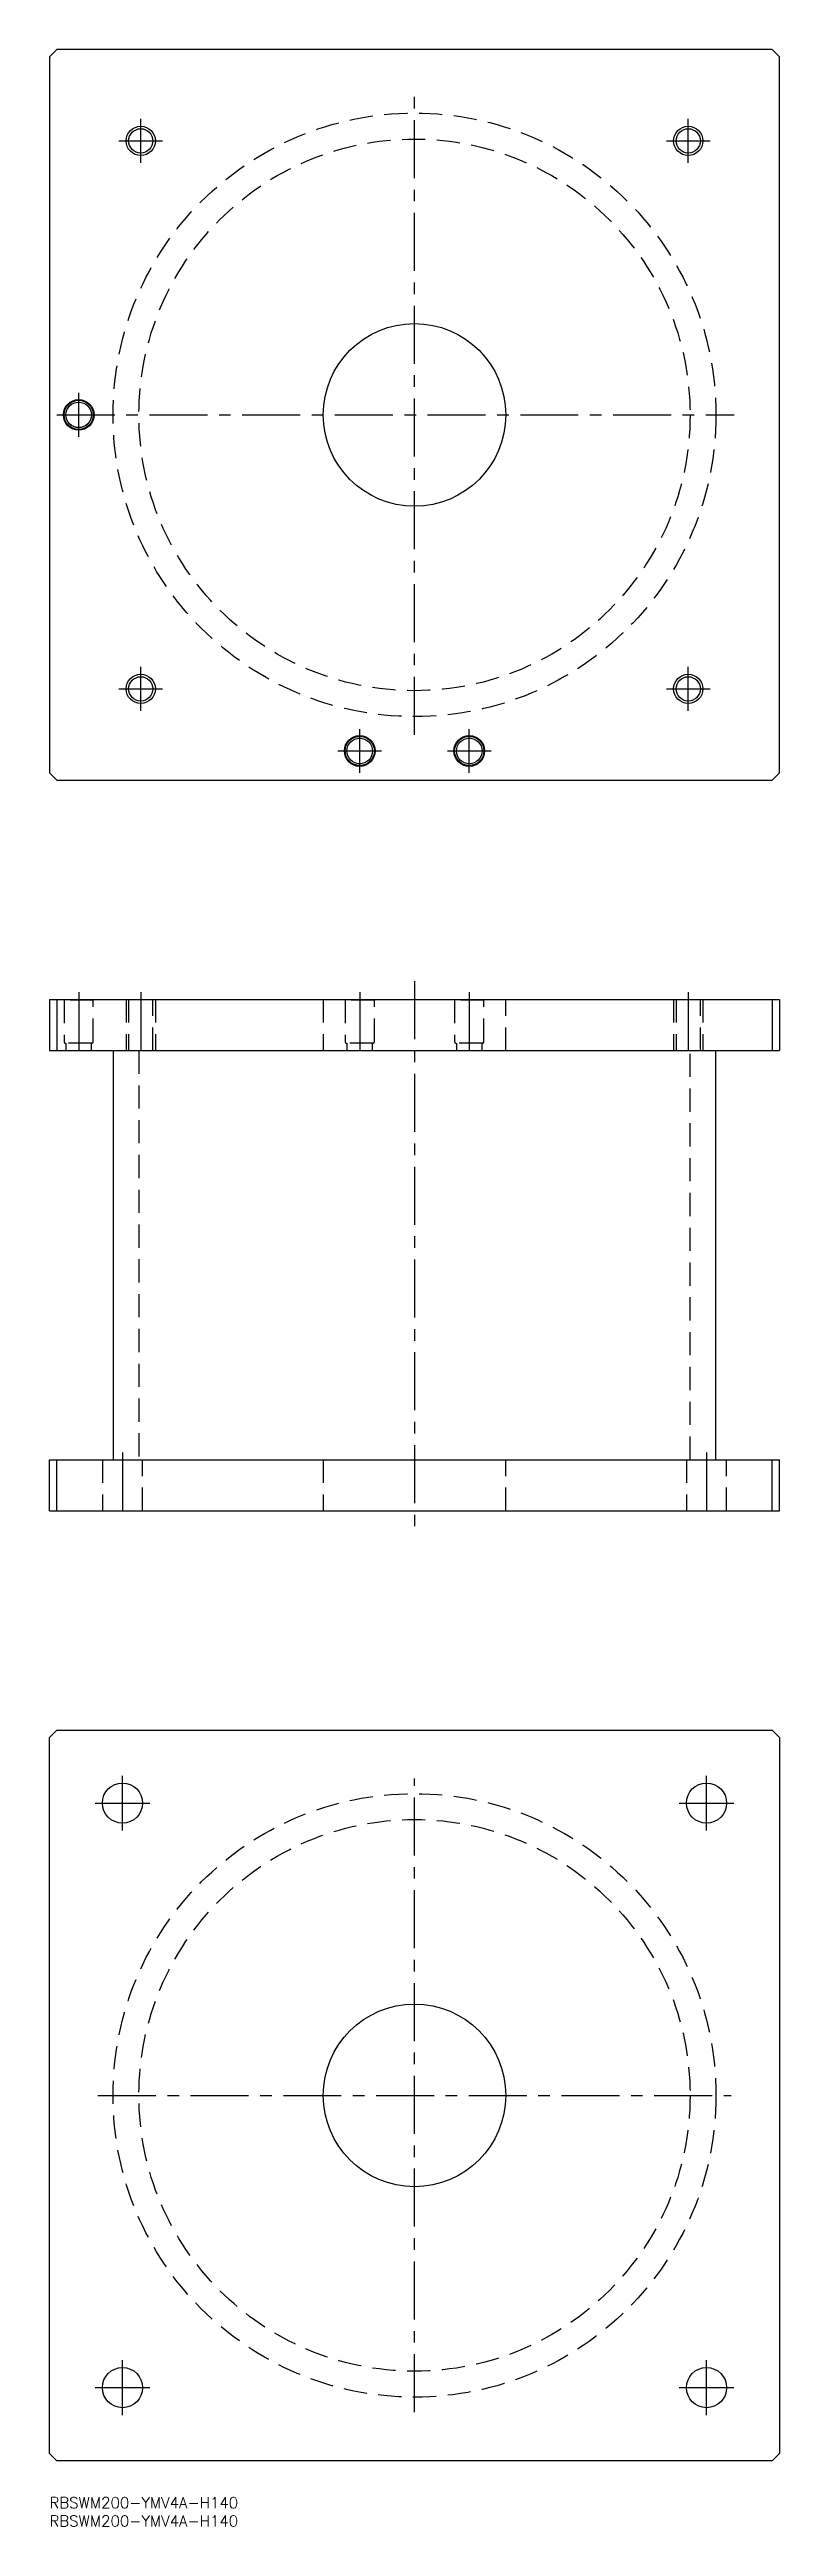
# Model space of a CAD drawing. Extents: x 0 to 200, y -8 to 670.
import ezdxf

# ---------------------------------------------------------------- set-up
doc = ezdxf.new("R2010")
doc.units = 0
doc.header["$LTSCALE"] = 0.5
doc.linetypes.add('CENTER', pattern=[50.8, 31.75, -6.35, 6.35, -6.35])
doc.linetypes.add('DASHED', pattern=[19.05, 12.7, -6.35])
for name, color, linetype in [('MSM_CENTER', 1, 'CENTER'), ('MSM_CONTINUOUS', 7, 'CONTINUOUS'), ('MSM_DASHED', 4, 'DASHED'), ('MSM_NARROW', 5, 'CONTINUOUS'), ('MSM_PART_NUMBER', 7, 'CONTINUOUS')]:
    doc.layers.add(name, color=color, linetype=linetype)
doc.styles.get("Standard").update_dxf_attribs({"font": 'txt.shx', "height": 3, "bigfont": 'bigfont.shx'})

# ---------------------------------------------------------------- blocks, each defined once
blk = doc.blocks.new('*U51')
at = {"layer": 'MSM_PART_NUMBER'}
blk.add_text('RBSWM200-YMV4A-H140', height=3, dxfattribs=at).set_placement((0, -3))
blk = doc.blocks.new('*U52')
at = {"layer": 'MSM_PART_NUMBER'}
blk.add_text('RBSWM200-YMV4A-H140', height=3, dxfattribs=at).set_placement((0, -8))

msp = doc.modelspace()

# ---------------------------------------------------------------- linework, layer by layer
at = {"layer": 'MSM_CENTER'}
for p, q in [((25, 639), (25, 651)), ((100, 482.4), (100, 657.6)), ((175, 639), (175, 651)), ((19, 645), (31, 645)), ((169, 645), (181, 645)), ((2, 570), (187.6, 570)), ((8, 564), (8, 576)), ((19, 495), (31, 495)), ((25, 489), (25, 501)), ((169, 495), (181, 495)), ((175, 489), (175, 501)), ((85, 472), (85, 484)), ((115, 472), (115, 484)), ((79, 478), (91, 478)), ((109, 478), (121, 478)), ((100, 415), (100, 265)), ((8, 412), (8, 394)), ((25, 412), (25, 394)), ((85, 412), (85, 394)), ((115, 412), (115, 394)), ((175, 412), (175, 394)), ((20, 286), (20, 268)), ((180, 286), (180, 268)), ((20, 182.5), (20, 197.5)), ((100, 23.27), (100, 196.73)), ((180, 182.5), (180, 197.5)), ((12.5, 190), (27.5, 190)), ((172.5, 190), (187.5, 190)), ((13.27, 110), (186.73, 110)), ((20, 22.5), (20, 37.5)), ((180, 22.5), (180, 37.5)), ((12.5, 30), (27.5, 30)), ((172.5, 30), (187.5, 30))]:
    msp.add_line(p, q, dxfattribs=at)
at = {"layer": 'MSM_CONTINUOUS'}
for p, q in [((2, 670), (0, 668)), ((0, 668), (0, 472)), ((198, 670), (2, 670)), ((200, 668), (198, 670)), ((200, 472), (200, 668)), ((0, 472), (2, 470)), ((2, 470), (198, 470)), ((198, 470), (200, 472)), ((0, 410), (0, 396)), ((0, 410), (200, 410)), ((2, 410), (2, 396)), ((198, 410), (198, 396)), ((200, 410), (200, 396)), ((0, 396), (200, 396)), ((17.4, 396), (17.4, 284)), ((182.6, 284), (182.6, 396)), ((0, 284), (200, 284)), ((0, 270), (0, 284)), ((2, 270), (2, 284)), ((198, 270), (198, 284)), ((200, 270), (200, 284)), ((0, 270), (200, 270)), ((0, 208), (2, 210)), ((0, 12), (0, 208)), ((2, 210), (198, 210)), ((198, 210), (200, 208)), ((200, 208), (200, 12)), ((2, 10), (0, 12)), ((198, 10), (2, 10)), ((200, 12), (198, 10))]:
    msp.add_line(p, q, dxfattribs=at)
for centre, radius in [((25, 645), 3.3235), ((175, 645), 3.3235), ((100, 570), 25), ((8, 570), 4.2), ((8, 570), 4), ((8, 570), 3.5), ((25, 495), 3.3235), ((175, 495), 3.3235), ((85, 478), 4.2), ((85, 478), 4), ((85, 478), 3.5), ((115, 478), 4.2), ((115, 478), 4), ((115, 478), 3.5), ((20, 190), 5.5), ((180, 190), 5.5), ((100, 110), 25), ((20, 30), 5.5), ((180, 30), 5.5)]:
    msp.add_circle(centre, radius, dxfattribs=at)
at = {"layer": 'MSM_DASHED'}
for p, q in [((3.8, 410), (4, 409.8)), ((4, 409.8), (4, 398.4)), ((12, 409.8), (4, 409.8)), ((12, 409.8), (12.2, 410)), ((12, 398.4), (12, 409.8)), ((21, 410), (21, 396)), ((21.6765, 410), (21.6765, 396)), ((28.3235, 396), (28.3235, 410)), ((29, 410), (29, 396)), ((75, 410), (75, 396)), ((80.8, 410), (81, 409.8)), ((89, 409.8), (81, 409.8)), ((81, 409.8), (81, 398.4)), ((89, 409.8), (89.2, 410)), ((89, 398.4), (89, 409.8)), ((110.8, 410), (111, 409.8)), ((119, 409.8), (111, 409.8)), ((111, 409.8), (111, 398.4)), ((119, 409.8), (119.2, 410)), ((119, 398.4), (119, 409.8)), ((125, 396), (125, 410)), ((171, 410), (171, 396)), ((171.6765, 410), (171.6765, 396)), ((178.3235, 396), (178.3235, 410)), ((179, 410), (179, 396)), ((11.6, 398), (4.4, 398)), ((4.5, 398), (4.5, 396)), ((11.5, 396), (11.5, 398)), ((24.5, 396), (24.5, 284)), ((88.6, 398), (81.4, 398)), ((81.5, 398), (81.5, 396)), ((88.5, 396), (88.5, 398)), ((118.6, 398), (111.4, 398)), ((111.5, 398), (111.5, 396)), ((118.5, 396), (118.5, 398)), ((175.5, 284), (175.5, 396)), ((14.5, 284), (14.5, 270)), ((25.5, 270), (25.5, 284)), ((75, 284), (75, 270)), ((125, 270), (125, 284)), ((174.5, 284), (174.5, 270)), ((185.5, 270), (185.5, 284))]:
    msp.add_line(p, q, dxfattribs=at)
for centre, radius in [((100, 570), 82.6), ((100, 570), 75.5), ((100, 110), 82.6), ((100, 110), 75.5)]:
    msp.add_circle(centre, radius, dxfattribs=at)
for centre, start, end in [((4.4, 398.4), 180, 270), ((11.6, 398.4), 270, 360), ((81.4, 398.4), 180, 270), ((88.6, 398.4), 270, 360), ((111.4, 398.4), 180, 270), ((118.6, 398.4), 270, 360)]:
    msp.add_arc(centre, 0.4, start, end, dxfattribs=at)
at = {"layer": 'MSM_NARROW'}
for centre in [(25, 645), (175, 645), (25, 495), (175, 495)]:
    msp.add_circle(centre, 4, dxfattribs=at)

# ---------------------------------------------------------------- block references
at = {"layer": 'MSM_CONTINUOUS'}
for name in ['*U51', '*U52']:
    msp.add_blockref(name, (0, 0), dxfattribs=at)

doc.saveas('drawing.dxf')
